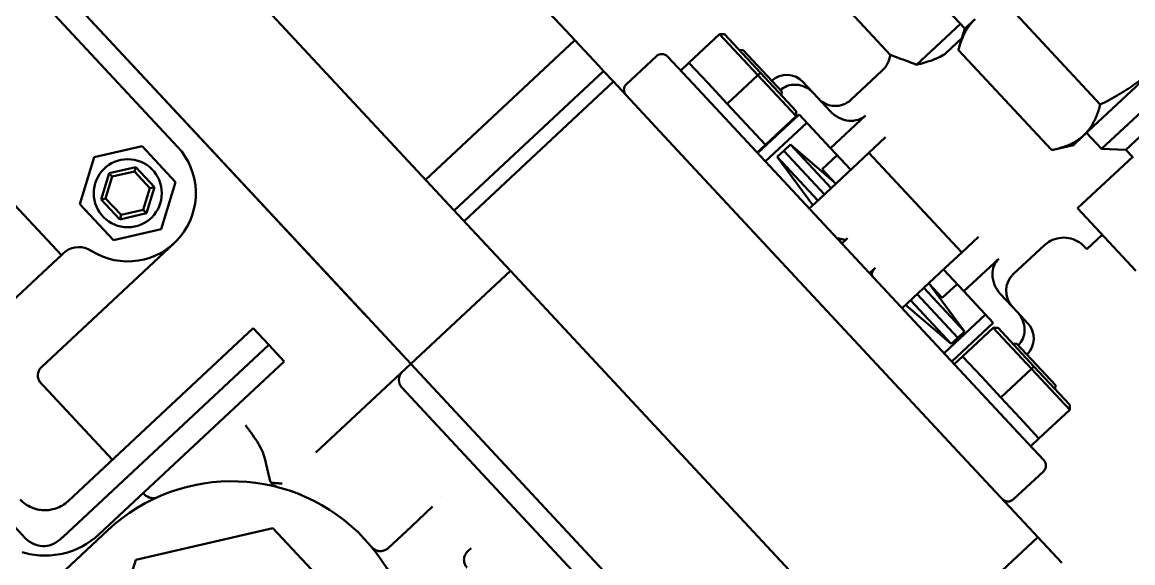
# Model space of a CAD drawing. Header units: inches. Extents: x 11 to 1621, y 11 to 1332.
# Drawn here: x 1205.855 to 1209.708, y 319.578 to 321.452 of the extents above; entities that cross this region are included whole.
import ezdxf

# ---------------------------------------------------------------- set-up
doc = ezdxf.new("R2010")
doc.units = ezdxf.units.IN
doc.header["$LTSCALE"] = 48
doc.header["$MEASUREMENT"] = 0
doc.layers.add('Visible (ANSI)', color=7, linetype='Continuous', lineweight=50)

msp = doc.modelspace()

# ---------------------------------------------------------------- linework, layer by layer
at = {"layer": 'Visible (ANSI)'}
for p, q in [((1205.535008, 322.749607), (1207.414531, 320.734066)), ((1207.06901, 320.411862), (1205.189487, 322.427403)), ((1207.042159, 320.440655), (1205.216337, 322.39861)), ((1205.749457, 321.711453), (1206.393865, 321.02041)), ((1207.758032, 321.404801), (1207.51028, 321.670483)), ((1208.697962, 321.519651), (1208.867118, 321.338252)), ((1209.031164, 321.53107), (1209.125279, 321.430143)), ((1209.599591, 321.013149), (1210.148106, 321.524648)), ((1209.59466, 321.166513), (1209.271496, 321.513063)), ((1208.957986, 321.304557), (1209.110108, 321.446413)), ((1209.160542, 321.463026), (1209.125279, 321.430143)), ((1207.758032, 321.404801), (1207.772324, 321.389475)), ((1208.274578, 321.41083), (1208.168043, 321.311484)), ((1208.407085, 321.268735), (1208.274578, 321.41083)), ((1208.274578, 321.41083), (1208.291272, 321.410247)), ((1208.291272, 321.410247), (1208.415723, 321.27679)), ((1209.125279, 321.430143), (1209.106986, 321.370308)), ((1209.683756, 321.01021), (1210.145167, 321.440483)), ((1207.254042, 320.906169), (1207.772324, 321.389475)), ((1207.772324, 321.389475), (1207.855299, 321.300496)), ((1209.059324, 321.345225), (1209.115266, 321.397392)), ((1205.990757, 320.644506), (1205.346349, 321.335549)), ((1207.951337, 321.237917), (1208.054993, 321.334578)), ((1208.18255, 321.238199), (1208.093944, 321.333218)), ((1208.355795, 321.355486), (1208.341884, 321.355972)), ((1208.490047, 321.211519), (1208.355795, 321.355486)), ((1209.42605, 321.009281), (1209.102886, 321.355832)), ((1207.855299, 321.300496), (1207.872117, 321.282461)), ((1208.168073, 321.311452), (1208.13928, 321.284601)), ((1208.168043, 321.311484), (1208.234296, 321.240436)), ((1209.537005, 321.059318), (1209.805815, 321.309988)), ((1207.872117, 321.282461), (1207.353835, 320.799155)), ((1207.905963, 321.246165), (1207.872117, 321.282461)), ((1208.407085, 321.268735), (1208.300549, 321.169388)), ((1208.415723, 321.27679), (1208.407085, 321.268735)), ((1208.539591, 321.126639), (1208.407085, 321.268735)), ((1208.415723, 321.27679), (1208.540174, 321.143332)), ((1208.729378, 321.182891), (1208.837441, 321.283662)), ((1207.905963, 321.246165), (1207.387681, 320.762859)), ((1208.0818, 321.057603), (1207.905963, 321.246165)), ((1208.18255, 321.238199), (1209.310264, 320.028874)), ((1208.234296, 321.240436), (1208.300549, 321.169388)), ((1208.490047, 321.211519), (1208.489561, 321.197608)), ((1208.599285, 321.206944), (1208.56439, 321.244364)), ((1208.599285, 321.206944), (1208.659283, 321.142604)), ((1208.300549, 321.169388), (1208.366802, 321.098341)), ((1208.540174, 321.143332), (1208.539591, 321.126639)), ((1208.366802, 321.098341), (1208.433055, 321.027293)), ((1208.40638, 320.998171), (1208.550348, 321.132422)), ((1208.432919, 320.969712), (1208.576886, 321.103963)), ((1208.539591, 321.126639), (1208.433055, 321.027293)), ((1208.659009, 321.015897), (1208.550348, 321.132422)), ((1208.779941, 321.128669), (1208.659009, 321.015897)), ((1208.0818, 321.057603), (1208.17449, 320.958205)), ((1209.501743, 321.026436), (1209.537005, 321.059318)), ((1209.547452, 321.069061), (1209.599591, 321.013149)), ((1206.270947, 321.022337), (1206.104839, 320.983988)), ((1206.387213, 320.897657), (1206.270947, 321.022337)), ((1208.404262, 321.000442), (1208.433055, 321.027293)), ((1208.519917, 321.027939), (1208.496882, 321.006459)), ((1208.519917, 321.027939), (1208.660881, 320.876774)), ((1208.670731, 320.899417), (1208.519917, 321.027939)), ((1208.792618, 320.99962), (1208.850205, 321.053321)), ((1209.501743, 321.026436), (1209.440777, 321.012361)), ((1206.104839, 320.983988), (1206.054996, 320.820959)), ((1208.473848, 320.984979), (1208.496882, 321.006459)), ((1208.614812, 320.833813), (1208.473848, 320.984979)), ((1208.597421, 320.817596), (1208.473848, 320.984979)), ((1208.496882, 321.006459), (1208.637847, 320.855294)), ((1208.637847, 320.855294), (1208.496882, 321.006459)), ((1208.630456, 320.942607), (1208.682284, 320.990938)), ((1208.729272, 320.940549), (1208.659009, 321.015897)), ((1208.735031, 320.945919), (1208.792618, 320.99962)), ((1209.114822, 320.654099), (1208.792618, 320.99962)), ((1209.708621, 320.986908), (1209.515924, 320.807214)), ((1209.683756, 321.01021), (1209.599591, 321.013149)), ((1209.683756, 321.01021), (1209.706944, 320.985344)), ((1206.156481, 320.928608), (1206.248808, 320.949924)), ((1206.244121, 320.934592), (1206.248808, 320.949924)), ((1206.248808, 320.949924), (1206.313432, 320.880624)), ((1209.023565, 320.047683), (1208.17449, 320.958205)), ((1208.735031, 320.945919), (1208.60546, 320.825093)), ((1208.677444, 320.892219), (1208.630456, 320.942607)), ((1206.128777, 320.837993), (1206.156481, 320.928608)), ((1206.167415, 320.916883), (1206.144398, 320.841599)), ((1206.167415, 320.916883), (1206.156481, 320.928608)), ((1206.244121, 320.934592), (1206.167415, 320.916883)), ((1206.297811, 320.877017), (1206.244121, 320.934592)), ((1206.274794, 320.801733), (1206.297811, 320.877017)), ((1206.313432, 320.880624), (1206.285728, 320.790008)), ((1206.297811, 320.877017), (1206.313432, 320.880624)), ((1206.33737, 320.734629), (1206.387213, 320.897657)), ((1206.144398, 320.841599), (1206.128777, 320.837993)), ((1206.193401, 320.768693), (1206.128777, 320.837993)), ((1206.144398, 320.841599), (1206.198088, 320.784024)), ((1208.585305, 320.806298), (1208.60546, 320.825093)), ((1206.171262, 320.69628), (1206.054996, 320.820959)), ((1206.285728, 320.790008), (1206.193401, 320.768693)), ((1206.198088, 320.784024), (1206.274794, 320.801733)), ((1206.274794, 320.801733), (1206.285728, 320.790008)), ((1209.515924, 320.807214), (1209.717795, 320.590734)), ((1206.193401, 320.768693), (1206.198088, 320.784024)), ((1206.171262, 320.69628), (1206.33737, 320.734629)), ((1207.548783, 320.590098), (1207.414531, 320.734066)), ((1209.548375, 320.665422), (1209.601741, 320.715186)), ((1206.382207, 320.686548), (1205.921511, 320.256942)), ((1208.698336, 320.685087), (1208.710704, 320.69662)), ((1208.718489, 320.703885), (1208.710698, 320.69662)), ((1208.710704, 320.69662), (1208.710698, 320.69662)), ((1209.172409, 320.707799), (1209.114822, 320.654099)), ((1209.293235, 320.578229), (1209.401298, 320.678999)), ((1209.54032, 320.67406), (1209.548375, 320.665422)), ((1205.990757, 320.644506), (1205.961964, 320.617655)), ((1205.998071, 320.651327), (1205.990757, 320.644506)), ((1209.114822, 320.654099), (1209.057235, 320.600398)), ((1209.242672, 320.632451), (1209.121739, 320.51968)), ((1205.52277, 320.208101), (1205.961964, 320.617655)), ((1208.799385, 320.586558), (1208.814636, 320.600779)), ((1209.057235, 320.600398), (1208.927664, 320.479571)), ((1209.121739, 320.51968), (1209.051476, 320.595028)), ((1207.203261, 320.267894), (1207.548783, 320.590098)), ((1207.548783, 320.590098), (1209.020507, 319.011867)), ((1208.799386, 320.586564), (1208.794478, 320.581987)), ((1208.799385, 320.586558), (1208.799386, 320.586564)), ((1208.983085, 320.531252), (1209.124049, 320.380087)), ((1209.046636, 320.496309), (1208.999648, 320.546697)), ((1209.00636, 320.539499), (1209.124049, 320.380087)), ((1209.046636, 320.496309), (1209.098464, 320.544639)), ((1209.121739, 320.51968), (1209.223577, 320.410473)), ((1208.927664, 320.479571), (1208.907509, 320.460776)), ((1209.07798, 320.337126), (1208.937016, 320.488292)), ((1208.96005, 320.509772), (1209.101015, 320.358607)), ((1209.101015, 320.358607), (1208.96005, 320.509772)), ((1209.308154, 320.446775), (1209.248157, 320.511114)), ((1208.919625, 320.472075), (1209.07798, 320.337126)), ((1209.053071, 320.30468), (1209.197038, 320.438932)), ((1209.343049, 320.409354), (1209.308154, 320.446775)), ((1207.203261, 320.267894), (1207.06901, 320.411862)), ((1209.079609, 320.276221), (1209.223577, 320.410473)), ((1206.65647, 320.391041), (1206.014376, 319.792279)), ((1206.65647, 320.391041), (1206.71017, 320.333454)), ((1209.124049, 320.380087), (1209.101015, 320.358607)), ((1209.223881, 320.392828), (1209.117345, 320.293482)), ((1209.356387, 320.250732), (1209.223881, 320.392828)), ((1209.223881, 320.392828), (1209.240574, 320.392245)), ((1209.240574, 320.392245), (1209.365025, 320.258787)), ((1205.996093, 319.667566), (1206.71017, 320.333454)), ((1206.763871, 320.275867), (1206.71017, 320.333454)), ((1209.07798, 320.337126), (1209.101015, 320.358607)), ((1209.305098, 320.337484), (1209.291187, 320.337969)), ((1209.43935, 320.193516), (1209.305098, 320.337484)), ((1209.117375, 320.293449), (1209.088582, 320.266599)), ((1209.117345, 320.293482), (1209.183598, 320.222434)), ((1206.121777, 319.677105), (1206.763871, 320.275867)), ((1206.873883, 319.960744), (1207.203261, 320.267894)), ((1208.674986, 318.689663), (1207.203261, 320.267894)), ((1208.648135, 318.718457), (1207.203261, 320.267894)), ((1209.356387, 320.250732), (1209.249852, 320.151386)), ((1209.365025, 320.258787), (1209.356387, 320.250732)), ((1209.488894, 320.108637), (1209.356387, 320.250732)), ((1209.365025, 320.258787), (1209.489477, 320.12533)), ((1206.167677, 319.935235), (1205.912374, 320.209014)), ((1209.183598, 320.222434), (1209.249852, 320.151386)), ((1207.172525, 320.1854), (1208.045161, 319.249613)), ((1209.43935, 320.193516), (1209.438864, 320.179605)), ((1209.249852, 320.151386), (1209.316105, 320.080338)), ((1205.434347, 320.125646), (1205.856983, 319.672424)), ((1209.488894, 320.108637), (1209.382358, 320.00929)), ((1209.489477, 320.12533), (1209.488894, 320.108637)), ((1209.316105, 320.080338), (1209.382358, 320.00929)), ((1209.023565, 320.047683), (1209.116256, 319.948285)), ((1209.39887, 319.933856), (1209.310264, 320.028874)), ((1209.353564, 319.98244), (1209.382358, 320.00929)), ((1206.712316, 319.869918), (1206.696242, 319.939542)), ((1209.364008, 319.682603), (1209.116256, 319.948285)), ((1209.293853, 319.798244), (1209.39751, 319.894905)), ((1206.279746, 319.815055), (1206.275078, 319.820061)), ((1207.278518, 319.772839), (1207.205175, 319.704445)), ((1206.152477, 319.691761), (1205.1735, 318.778849)), ((1206.724965, 319.698413), (1206.248788, 319.588479)), ((1207.058259, 319.340999), (1206.724965, 319.698413)), ((1207.124424, 319.629144), (1207.205175, 319.704445)), ((1209.364008, 319.682603), (1209.3783, 319.667277)), ((1208.860018, 319.183971), (1209.3783, 319.667277)), ((1209.3783, 319.667277), (1209.461275, 319.578297)), ((1207.400035, 319.616996), (1207.41277, 319.628872)), ((1206.248788, 319.588479), (1206.105906, 319.121131))]:
    msp.add_line(p, q, dxfattribs=at)
for centre, radius in [((1247.196979, 358.380235), 48.3125), ((1247.196979, 358.380235), 46.34375), ((1247.196979, 358.380235), 42.829288), ((1247.196979, 358.380235), 42.579288), ((1247.196979, 358.380235), 42.279288), ((1247.196979, 358.380235), 38.75), ((1206.221105, 320.859308), 0.11811)]:
    msp.add_circle(centre, radius, dxfattribs=at)
for centre, radius, start, end in [((1208.073788, 321.314423), 0.027559, 43, 133), ((1208.506803, 321.190664), 0.07874, 43, 131.567456), ((1207.970132, 321.217761), 0.027559, 133, 223), ((1208.675677, 321.240478), 0.07874, 223, 313), ((1206.221105, 320.859308), 0.23622, 237.477512, 43), ((1206.051772, 320.59374), 0.07874, 57.477512, 125.935689), ((1209.346936, 320.520642), 0.07874, 133, 223), ((1209.285463, 320.355654), 0.07874, 314.432544, 43), ((1205.948362, 320.228149), 0.03937, 133, 223), ((1207.201318, 320.212251), 0.03937, 133.001364, 223), ((1209.378714, 319.915061), 0.027559, 313, 43), ((1206.750677, 319.878774), 0.03937, 193, 255.410035), ((1205.150703, 319.871255), 1.574803, 0.636806, 0.636937), ((1206.582082, 319.231065), 0.629921, 313, 133), ((1205.933825, 319.878659), 0.11811, 223, 247.295189), ((1205.933825, 319.878659), 0.11811, 288.704811, 313), ((1206.30854, 319.841905), 0.03937, 223, 294.123496), ((1207.182672, 319.828153), 0.129921, 351.749451, 351.749869), ((1209.275058, 319.8184), 0.027559, 223, 313), ((1205.933825, 319.878659), 0.275591, 282.627757, 313)]:
    msp.add_arc(centre, radius, start, end, dxfattribs=at)
for centre, major_axis, ratio, start_param, end_param in [((1208.759361, 320.645617), (0.054941, -0.061813), 0.05744872, 3.66516804, 3.69284502), ((1208.750524, 320.637775), (0.05514, -0.062027), 0.05737022, 0.41584263, 0.55026337), ((1207.102299, 319.649945), (0.029661, 0.017539), 0.87309066, 4.56804624, 4.85673341), ((1207.098199, 319.639595), (-0.033984, -0.009557), 0.62925114, 2.14550917, 2.25879831)]:
    msp.add_ellipse(centre, major_axis=major_axis, ratio=ratio, start_param=start_param, end_param=end_param, dxfattribs=at)
for points in [[(1209.160542, 321.463026), (1209.121415, 321.42654), (1209.102886, 321.355832)], [(1209.59466, 321.166513), (1209.720186, 321.230138), (1209.805815, 321.309988)], [(1209.537005, 321.059318), (1209.576131, 321.095804), (1209.59466, 321.166513)], [(1209.42605, 321.009281), (1209.497879, 321.022833), (1209.537005, 321.059318)]]:
    msp.add_rational_spline(points, [1, 1.0379548493, 1], degree=2, dxfattribs=at)
for points, knots in [([(1208.837441, 321.283662), (1208.845203, 321.290918), (1208.851858, 321.299556), (1208.861803, 321.318031), (1208.865297, 321.328057), (1208.867118, 321.338252)], [0, 0, 0, 0, 0.080960965, 0.080960965, 0.159881224, 0.159881224, 0.159881224, 0.159881224]), ([(1208.957986, 321.304557), (1208.937818, 321.312549), (1208.919936, 321.319235), (1208.892271, 321.329363), (1208.881911, 321.33305), (1208.869928, 321.337274), (1208.867128, 321.338253), (1208.867122, 321.338253)], [0.000001, 0.000001, 0.000001, 0.000001, 0.25176983, 0.25176983, 0.482531752, 0.482531752, 0.673093682, 0.673093682, 0.673093682, 0.673093682]), ([(1208.957986, 321.304557), (1208.977189, 321.309497), (1208.995918, 321.314901), (1209.0323, 321.328112), (1209.049794, 321.336338), (1209.059325, 321.345225)], [-0.344592757, -0.344592757, -0.344592757, -0.344592757, -0.181405675, -0.181405675, 0, 0, 0, 0]), ([(1208.599285, 321.206944), (1208.591835, 321.214933), (1208.581302, 321.222735), (1208.562098, 321.231866), (1208.5501, 321.235036), (1208.529961, 321.236187), (1208.518273, 321.234581), (1208.500703, 321.228299), (1208.491691, 321.222984), (1208.484893, 321.217045)], [-0.309168239, -0.309168239, -0.309168239, -0.309168239, -0.225931358, -0.225931358, -0.147130894, -0.147130894, -0.072218735, -0.072218735, -0.004943741, -0.004943741, -0.004943741, -0.004943741]), ([(1208.779941, 321.128669), (1208.773228, 321.122409), (1208.763684, 321.11691), (1208.745285, 321.110914), (1208.73313, 321.109783), (1208.711857, 321.111719), (1208.698981, 321.115522), (1208.678492, 321.125684), (1208.66725, 321.13406), (1208.659283, 321.142604)], [0.635947237, 0.635947237, 0.635947237, 0.635947237, 0.705892069, 0.705892069, 0.783405476, 0.783405476, 0.868663282, 0.868663282, 0.957682418, 0.957682418, 0.957682418, 0.957682418]), ([(1208.684405, 320.703402), (1208.68407, 320.702679), (1208.683756, 320.702168), (1208.683203, 320.70161), (1208.682968, 320.701567), (1208.682784, 320.701764)], [-0.0292735664, -0.0292735664, -0.0292735664, -0.0292735664, -0.0146352018, -0.0146352018, -0.000001, -0.000001, -0.000001, -0.000001]), ([(1208.710004, 320.697571), (1208.705284, 320.698381), (1208.700555, 320.699316), (1208.691413, 320.701376), (1208.687388, 320.702439), (1208.684405, 320.703402)], [-0.0645363903, -0.0645363903, -0.0645363903, -0.0645363903, -0.0338155102, -0.0338155102, 0, 0, 0, 0]), ([(1208.718489, 320.703885), (1208.717929, 320.703364), (1208.717357, 320.702855), (1208.714593, 320.700516), (1208.712302, 320.698918), (1208.710004, 320.697571)], [-0.222890169, -0.222890169, -0.222890169, -0.222890169, -0.2170251215, -0.2170251215, -0.195203458, -0.195203458, -0.195203458, -0.195203458]), ([(1209.54032, 320.67406), (1209.533074, 320.68183), (1209.524443, 320.688496), (1209.505708, 320.69861), (1209.495356, 320.702177), (1209.474327, 320.705753), (1209.46338, 320.705811), (1209.442316, 320.702454), (1209.431928, 320.698997), (1209.414827, 320.689996), (1209.407639, 320.684898), (1209.401298, 320.678999)], [0, 0, 0, 0, 0.080960744, 0.080960744, 0.162235064, 0.162235064, 0.243498247, 0.243498247, 0.324761925, 0.324761925, 0.390758341, 0.390758341, 0.390758341, 0.390758341]), ([(1205.998071, 320.651327), (1205.998585, 320.651805), (1205.999123, 320.652295), (1206.001502, 320.654393), (1206.003559, 320.656042), (1206.005561, 320.657494)], [-0.2531902343, -0.2531902343, -0.2531902343, -0.2531902343, -0.2473827595, -0.2473827595, -0.2285391328, -0.2285391328, -0.2285391328, -0.2285391328]), ([(1209.248157, 320.511114), (1209.240189, 320.519658), (1209.232618, 320.531457), (1209.223909, 320.552605), (1209.221014, 320.565715), (1209.220567, 320.587072), (1209.222543, 320.599117), (1209.229808, 320.617053), (1209.235959, 320.626191), (1209.242672, 320.632451)], [-0.957682418, -0.957682418, -0.957682418, -0.957682418, -0.868663282, -0.868663282, -0.783405476, -0.783405476, -0.705892069, -0.705892069, -0.635947237, -0.635947237, -0.635947237, -0.635947237]), ([(1208.802402, 320.582312), (1208.802961, 320.583926), (1208.803707, 320.585698), (1208.805948, 320.590089), (1208.80761, 320.592757), (1208.811146, 320.597256), (1208.812818, 320.599083), (1208.814636, 320.600779)], [-0.286975503, -0.286975503, -0.286975503, -0.286975503, -0.2679673126, -0.2679673126, -0.2419719732, -0.2419719732, -0.222890169, -0.222890169, -0.222890169, -0.222890169]), ([(1208.804818, 320.570899), (1208.804775, 320.570945), (1208.804731, 320.571007), (1208.804682, 320.571093), (1208.804678, 320.5711), (1208.804672, 320.571112), (1208.804669, 320.571116), (1208.804665, 320.571123), (1208.804663, 320.571127), (1208.80466, 320.571133), (1208.804659, 320.571136), (1208.804655, 320.571141), (1208.804654, 320.571145), (1208.80465, 320.571152), (1208.804648, 320.571156), (1208.804641, 320.57117), (1208.804636, 320.571179), (1208.804591, 320.571269), (1208.80455, 320.571361), (1208.8045, 320.571487), (1208.80449, 320.57151), (1208.804221, 320.57221), (1208.803938, 320.573321), (1208.803228, 320.576786), (1208.8028, 320.57944), (1208.802402, 320.582312)], [-0.0524161984, -0.0524161984, -0.0524161984, -0.0524161984, -0.0490577958, -0.0490577958, -0.048765919, -0.048765919, -0.0485912111, -0.0485912111, -0.0484654763, -0.0484654763, -0.0483539014, -0.0483539014, -0.0482326845, -0.0482326845, -0.0480727939, -0.0480727939, -0.0477159604, -0.0477159604, -0.0448155563, -0.0448155563, -0.0441770285, -0.0441770285, -0.0261263922, -0.0261263922, -0.000001, -0.000001, -0.000001, -0.000001]), ([(1209.310251, 320.331957), (1209.31665, 320.338324), (1209.32258, 320.346943), (1209.330073, 320.364032), (1209.332491, 320.375579), (1209.332747, 320.39575), (1209.330422, 320.40794), (1209.322652, 320.427734), (1209.315604, 320.438786), (1209.308154, 320.446775)], [0.004943741, 0.004943741, 0.004943741, 0.004943741, 0.072218735, 0.072218735, 0.147130894, 0.147130894, 0.225931358, 0.225931358, 0.309168239, 0.309168239, 0.309168239, 0.309168239]), ([(1206.629077, 320.055449), (1206.642703, 320.037335), (1206.657477, 320.017798), (1206.682088, 319.978513), (1206.69182, 319.958693), (1206.696242, 319.939542)], [0, 0, 0, 0, 0.172720482, 0.172720482, 0.345440965, 0.345440965, 0.345440965, 0.345440965]), ([(1206.718537, 319.856035), (1206.725156, 319.855335), (1206.731754, 319.854675), (1206.744402, 319.853525), (1206.749422, 319.85312), (1206.754218, 319.852757), (1206.755676, 319.852653), (1206.757137, 319.852552), (1206.757198, 319.852547)], [-0.0913896256, -0.0913896256, -0.0913896256, -0.0913896256, -0.0437291131, -0.0437291131, 0, 0, 0.0003030606, 0.0005998028, 0.0005998028, 0.0005998028, 0.0005998028]), ([(1205.971702, 319.766787), (1205.965092, 319.764549), (1205.958229, 319.762879), (1205.944107, 319.76078), (1205.936921, 319.76037), (1205.922505, 319.760872), (1205.91536, 319.761782), (1205.901411, 319.764861), (1205.894678, 319.767007), (1205.888236, 319.769702)], [-0.219287412, -0.219287412, -0.219287412, -0.219287412, -0.164627991, -0.164627991, -0.109674682, -0.109674682, -0.05469033, -0.05469033, 0, 0, 0, 0]), ([(1205.856983, 319.672424), (1205.858346, 319.670962), (1205.859722, 319.669513), (1205.862499, 319.666638), (1205.8639, 319.665213), (1205.865314, 319.663802)], [-0.0304567069, -0.0304567069, -0.0304567069, -0.0304567069, -0.0152288688, -0.0152288688, -0.000001, -0.000001, -0.000001, -0.000001]), ([(1205.987181, 319.659546), (1205.977867, 319.651464), (1205.966968, 319.644899), (1205.945706, 319.637379), (1205.935657, 319.635672), (1205.9152, 319.636366), (1205.905293, 319.638749), (1205.884545, 319.647719), (1205.874078, 319.655053), (1205.865314, 319.663802)], [0, 0, 0, 0, 0.093988099, 0.093988099, 0.171664013, 0.171664013, 0.249329006, 0.249329006, 0.34371396, 0.34371396, 0.34371396, 0.34371396]), ([(1205.987181, 319.659546), (1205.98869, 319.660856), (1205.990187, 319.662179), (1205.993158, 319.664853), (1205.994631, 319.666203), (1205.996093, 319.667566)], [-0.0304557855, -0.0304557855, -0.0304557855, -0.0304557855, -0.0152278774, -0.0152278774, 0, 0, 0, 0]), ([(1207.113187, 319.621795), (1207.11077, 319.620751), (1207.108361, 319.619994), (1207.105961, 319.619471), (1207.103561, 319.618947), (1207.101149, 319.618662), (1207.098839, 319.618587), (1207.094218, 319.618439), (1207.089878, 319.619113), (1207.085991, 319.620309), (1207.082105, 319.621506), (1207.078581, 319.623244), (1207.075453, 319.625369), (1207.072324, 319.627494), (1207.069602, 319.629987), (1207.067251, 319.632827)], [0, 0, 0, 0, 0.125, 0.125, 0.125, 0.25, 0.25, 0.25, 0.5, 0.5, 0.5, 0.75, 0.75, 0.75, 1, 1, 1, 1]), ([(1205.854964, 319.614593), (1205.876951, 319.608027), (1205.900325, 319.604071), (1205.94808, 319.602402), (1205.971678, 319.604718), (1205.994073, 319.609735)], [0, 0, 0, 0, 0.182151197, 0.182151197, 0.364333505, 0.364333505, 0.364333505, 0.364333505]), ([(1207.398092, 319.561353), (1207.395751, 319.563863), (1207.393428, 319.567005), (1207.390569, 319.572848), (1207.389723, 319.574984), (1207.388388, 319.579617), (1207.387899, 319.582114), (1207.387435, 319.58739), (1207.387461, 319.590169), (1207.388159, 319.595849), (1207.388834, 319.598749), (1207.391922, 319.607285), (1207.395451, 319.612722), (1207.400035, 319.616996)], [0, 0, 0, 0, 0.25, 0.25, 0.375, 0.375, 0.5, 0.5, 0.625, 0.625, 0.75, 0.75, 1, 1, 1, 1])]:
    msp.add_open_spline(points, degree=3, knots=knots, dxfattribs=at)
for points in [[(1208.837441, 321.283662), (1208.837441, 321.283662), (1208.837441, 321.283662), (1208.837441, 321.283662)], [(1209.401298, 320.678999), (1209.401298, 320.678999), (1209.401298, 320.678999), (1209.401298, 320.678999)]]:
    msp.add_open_spline(points, degree=3, dxfattribs=at)
msp.add_rational_spline([(1208.698209, 320.685223), (1208.697745, 320.685796), (1208.697293, 320.686357), (1208.688029, 320.697841), (1208.684405, 320.703402)], [0.995814381341, 0.997846252691, 1, 0.957656279762, 0.96242185096], degree=2, knots=[0.9637804655, 0.9637804655, 0.9637804655, 0.9642857143, 0.9642857143, 0.9742191512, 0.9742191512, 0.9742191512], dxfattribs=at)

doc.saveas('drawing.dxf')
